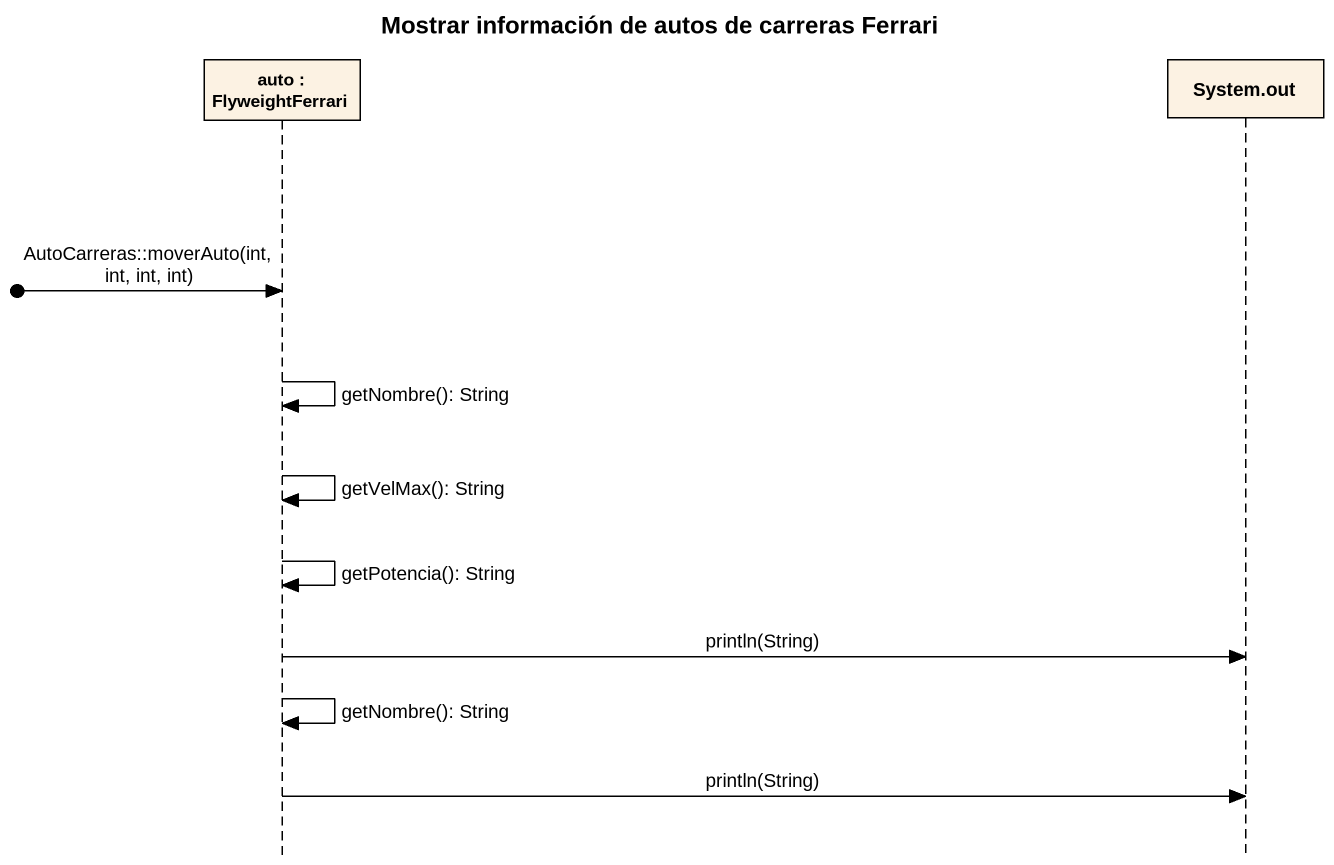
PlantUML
@startuml
title Mostrar información de autos de carreras Ferrari
hide footbox
participant "auto : FlyweightFerrari" as auto
participant "System.out" as System_out

[o-> auto : AutoCarreras::moverAuto(int, int, int, int)
auto -> auto : getNombre(): String
auto -> auto : getVelMax(): String
auto -> auto : getPotencia(): String
auto -> System_out : println(String)
auto -> auto : getNombre(): String
auto -> System_out : println(String)
@enduml
